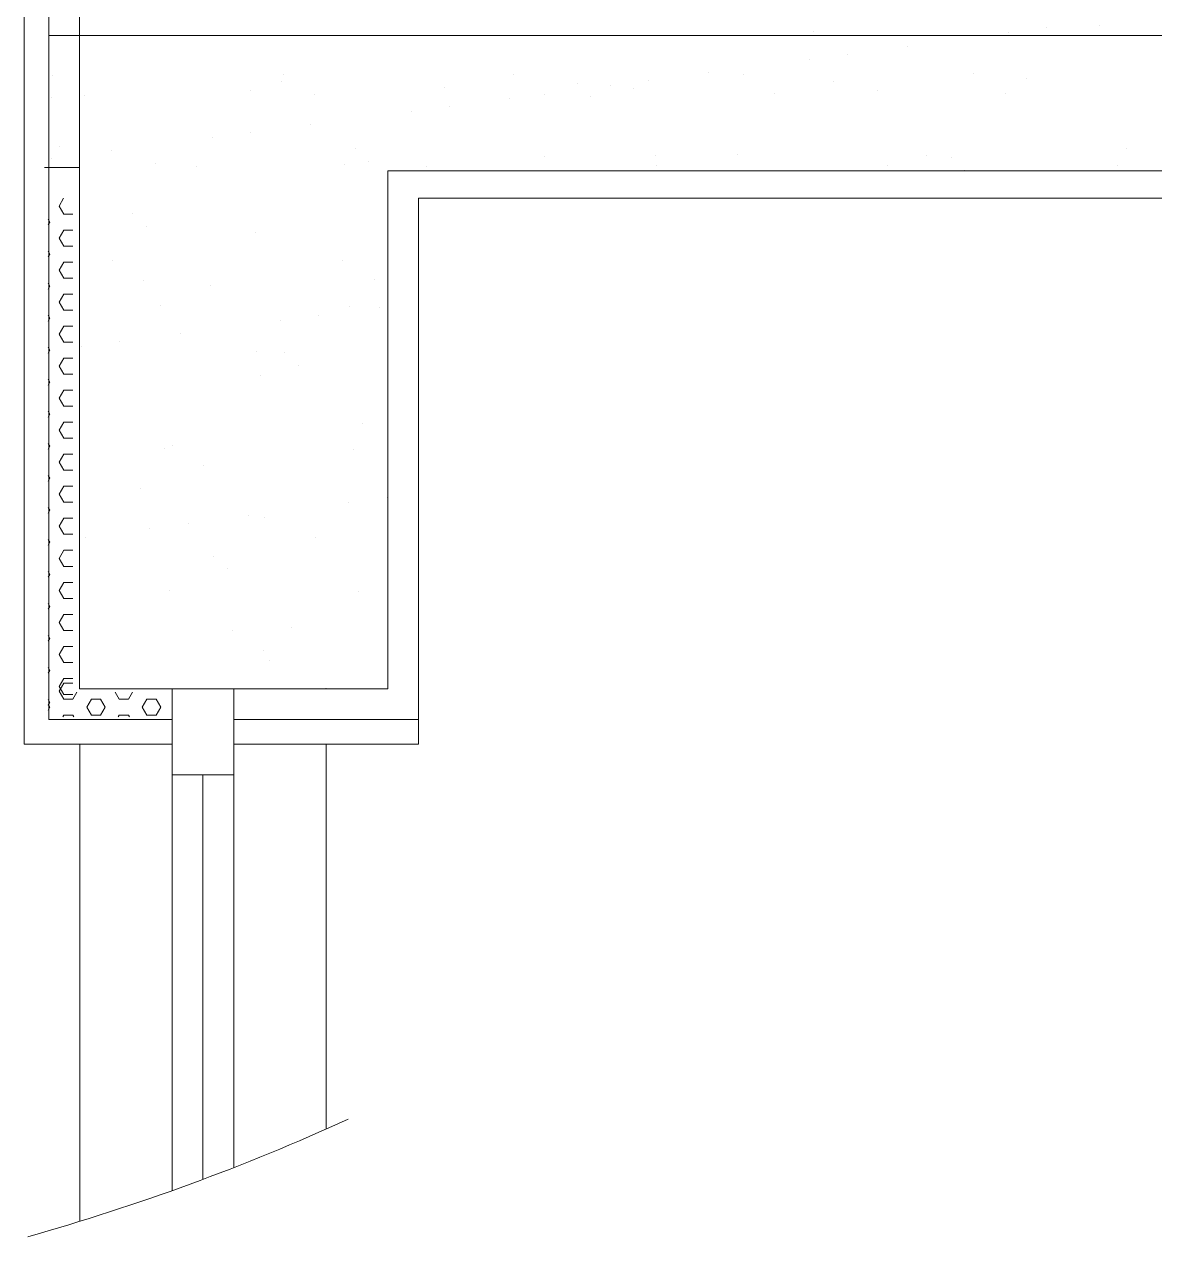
# Model space of a CAD drawing. Header units: inches. Extents: x -7543 to -822, y 102837 to 190349.
# Drawn here: x -822.48146 to -822.43559, y 102837.22947 to 102837.27865 of the extents above; entities that cross this region are included whole.
import ezdxf

# ---------------------------------------------------------------- set-up
doc = ezdxf.new("R2010")
doc.units = ezdxf.units.IN
doc.header["$MEASUREMENT"] = 0
doc.layers.add('PENCERE', color=7, linetype='Continuous', lineweight=18, true_color=0xffb360)

msp = doc.modelspace()

# ---------------------------------------------------------------- linework, layer by layer
at = {"layer": 'PENCERE'}
for p, q in [((-822.4814603132693, 102837.249446289), (-822.4814603132693, 102837.283696289)), ((-822.4804603132693, 102837.250446289), (-822.4804603132693, 102837.283696289)), ((-822.4792152113446, 102837.251696289), (-822.4792152113446, 102837.283696289)), ((-822.4378177834003, 102837.278600415), (-822.4378177834003, 102837.278600415)), ((-822.4804603132693, 102837.278196289), (-822.3770801988355, 102837.278196289)), ((-822.4494461249864, 102837.2783589777), (-822.4494461249864, 102837.2783589777)), ((-822.4415285773251, 102837.278297563), (-822.4415285773251, 102837.278297563)), ((-822.4399670516684, 102837.2785031418), (-822.4399670516684, 102837.2785031418)), ((-822.4456034157054, 102837.2777611004), (-822.4456034157054, 102837.2777611004)), ((-822.449603895721, 102837.2772344272), (-822.449603895721, 102837.2772344272)), ((-822.4480423700644, 102837.2774400059), (-822.4480423700644, 102837.2774400059)), ((-822.4616103666954, 102837.2766117863), (-822.4616103666954, 102837.2766117863)), ((-822.4536787341012, 102837.2766979646), (-822.4536787341012, 102837.2766979646)), ((-822.4522679411101, 102837.2766287635), (-822.4522679411101, 102837.2766287635)), ((-822.4429255155248, 102837.2766457406), (-822.4429255155248, 102837.2766457406)), ((-822.4802952178659, 102837.276577832), (-822.4802952178659, 102837.276577832)), ((-822.4710218158306, 102837.2763357573), (-822.4710218158306, 102837.2763357573)), ((-822.4709527922806, 102837.2765948092), (-822.4709527922806, 102837.2765948092)), ((-822.4590174628026, 102837.2762326436), (-822.4590174628026, 102837.2762326436)), ((-822.4576792141169, 102837.2761712914), (-822.4576792141169, 102837.2761712914)), ((-822.4561176884603, 102837.2763768701), (-822.4561176884603, 102837.2763768701)), ((-822.4486417625831, 102837.2763319269), (-822.4486417625831, 102837.2763319269)), ((-822.4407889892416, 102837.276432091), (-822.4407889892416, 102837.276432091)), ((-822.4803741640521, 102837.2756847221), (-822.4803741640521, 102837.2756847221)), ((-822.4790301306971, 102837.2757718826), (-822.4790301306971, 102837.2757718826)), ((-822.4722714844083, 102837.2759766461), (-822.4722714844083, 102837.2759766461)), ((-822.4696877051118, 102837.2757888598), (-822.4696877051118, 102837.2757888598)), ((-822.4644187110669, 102837.2760768102), (-822.4644187110669, 102837.2760768102)), ((-822.4617540524971, 102837.2756348287), (-822.4617540524971, 102837.2756348287)), ((-822.4603452795266, 102837.2758058369), (-822.4603452795266, 102837.2758058369)), ((-822.4584645048001, 102837.275725951), (-822.4584645048001, 102837.275725951)), ((-822.4567444422269, 102837.276040003), (-822.4567444422269, 102837.276040003)), ((-822.4510028539413, 102837.2758228141), (-822.4510028539413, 102837.2758228141)), ((-822.4468361632141, 102837.2759673883), (-822.4468361632141, 102837.2759673883)), ((-822.441660428356, 102837.2758397912), (-822.441660428356, 102837.2758397912)), ((-822.4641930068561, 102837.2753137343), (-822.4641930068561, 102837.2753137343)), ((-822.4657545325128, 102837.2751081555), (-822.4657545325128, 102837.2751081555)), ((-822.472268325252, 102837.2742505984), (-822.472268325252, 102837.2742505984)), ((-822.4698293708931, 102837.2745716929), (-822.4698293708931, 102837.2745716929)), ((-822.4800401956443, 102837.2737027306), (-822.4800401956443, 102837.2737027306)), ((-822.4738298509087, 102837.2740450197), (-822.4738298509087, 102837.2740450197)), ((-822.4803436436479, 102837.2731874626), (-822.4803436436479, 102837.2731874626)), ((-822.477904689289, 102837.273508557), (-822.477904689289, 102837.273508557)), ((-822.4680358426165, 102837.273599617), (-822.4680358426165, 102837.273599617)), ((-822.4603621334586, 102837.2732640508), (-822.4603621334586, 102837.2732640508)), ((-822.4558545430278, 102837.2733343616), (-822.4558545430278, 102837.2733343616)), ((-822.452509360117, 102837.2733642149), (-822.452509360117, 102837.2733642149)), ((-822.444835091277, 102837.2733274077), (-822.444835091277, 102837.2733274077)), ((-822.44385019, 102837.273231248), (-822.44385019, 102837.273231248)), ((-822.4367324116333, 102837.2736193317), (-822.4367324116333, 102837.2736193317)), ((-822.4792152113446, 102837.2728402047), (-822.4806439565887, 102837.2728402047)), ((-822.4804603132693, 102837.2728422511), (-822.4792152113446, 102837.2728422511)), ((-822.4761390819423, 102837.2730089341), (-822.4761390819423, 102837.2730089341)), ((-822.4744758168897, 102837.2728704647), (-822.4744758168897, 102837.2728704647)), ((-822.4684648131023, 102837.2729721269), (-822.4684648131023, 102837.2729721269)), ((-822.4674828846138, 102837.2730929243), (-822.4674828846138, 102837.2730929243)), ((-822.4667103132692, 102837.272696289), (-822.3770801988355, 102837.272696289)), ((-822.4667103132692, 102837.272696289), (-822.4667103132692, 102837.251696289)), ((-822.4651333913044, 102837.2728874419), (-822.4651333913044, 102837.2728874419)), ((-822.4557909657192, 102837.272904419), (-822.4557909657192, 102837.272904419)), ((-822.4464485401339, 102837.2729213962), (-822.4464485401339, 102837.2729213962)), ((-822.4432972319973, 102837.2727245553), (-822.4432972319973, 102837.2727245553)), ((-822.4371061145487, 102837.2729383734), (-822.4371061145487, 102837.2729383734)), ((-822.4800477112058, 102837.2712738454), (-822.4798638795827, 102837.2715922511)), ((-822.4798602089387, 102837.2709490884), (-822.4800477089387, 102837.2712738479)), ((-822.3763550786497, 102837.2715922511), (-822.4654603132693, 102837.2715922511)), ((-822.4654603132693, 102837.2715922511), (-822.4654603132693, 102837.249446289)), ((-822.4804227089388, 102837.2706243289), (-822.4804904286761, 102837.2707416229)), ((-822.4798602122439, 102837.2709490891), (-822.4794904286762, 102837.2709490891)), ((-822.4770542224302, 102837.2709665903), (-822.4770542224302, 102837.2709665903)), ((-822.4804904286761, 102837.2705070362), (-822.4804227112058, 102837.2706243263)), ((-822.4800477112057, 102837.2699748073), (-822.4798602112056, 102837.2702995668)), ((-822.4798602122439, 102837.27029957), (-822.4794904286762, 102837.27029957)), ((-822.4765012644275, 102837.2704598976), (-822.4765012644275, 102837.2704598976)), ((-822.4798602089388, 102837.2696500503), (-822.4800477089389, 102837.2699748098)), ((-822.472082504334, 102837.2701961748), (-822.472082504334, 102837.2701961748)), ((-822.480422708939, 102837.2693252907), (-822.4804904286761, 102837.2694425848)), ((-822.4804904286761, 102837.2692079981), (-822.4804227112056, 102837.2693252882)), ((-822.4798602122439, 102837.269650051), (-822.4794904286762, 102837.269650051)), ((-822.4800477112055, 102837.2686757692), (-822.4798602112055, 102837.2690005287)), ((-822.4798602122439, 102837.2690005319), (-822.4794904286762, 102837.2690005319)), ((-822.477872332782, 102837.2690655253), (-822.477872332782, 102837.2690655253)), ((-822.4685299071967, 102837.2690825025), (-822.4685299071967, 102837.2690825025)), ((-822.479860208939, 102837.2683510122), (-822.480047708939, 102837.2686757717)), ((-822.4798602122439, 102837.2683510129), (-822.4794904286762, 102837.2683510129)), ((-822.4766072456133, 102837.2682595759), (-822.4766072456133, 102837.2682595759)), ((-822.467264820028, 102837.268276553), (-822.467264820028, 102837.268276553)), ((-822.4804227089392, 102837.2680262526), (-822.4804904286761, 102837.2681435467)), ((-822.4804904286761, 102837.26790896), (-822.4804227112055, 102837.2680262501)), ((-822.4738913026553, 102837.2680683083), (-822.4738913026553, 102837.2680683083)), ((-822.4800477112054, 102837.2673767311), (-822.4798602112054, 102837.2677014906)), ((-822.4798602089392, 102837.2670519741), (-822.4800477089392, 102837.2673767336)), ((-822.4798602122439, 102837.2677014938), (-822.4794904286762, 102837.2677014938)), ((-822.4804227089393, 102837.2667272145), (-822.4804904286761, 102837.2668445086)), ((-822.4798602122439, 102837.2670519748), (-822.4794904286762, 102837.2670519748)), ((-822.475950101868, 102837.2672284628), (-822.475950101868, 102837.2672284628)), ((-822.4695023369719, 102837.2668472961), (-822.4695023369719, 102837.2668472961)), ((-822.468275833028, 102837.2671916556), (-822.468275833028, 102837.2671916556)), ((-822.467063382613, 102837.2671683905), (-822.467063382613, 102837.2671683905)), ((-822.4804904286761, 102837.2666099219), (-822.4804227112054, 102837.266727212)), ((-822.4800477112052, 102837.266077693), (-822.4798602112053, 102837.2664024525)), ((-822.4798602122439, 102837.2664024557), (-822.4794904286762, 102837.2664024557)), ((-822.4710638626286, 102837.2666417173), (-822.4710638626286, 102837.2666417173)), ((-822.4798602089393, 102837.265752936), (-822.4800477089393, 102837.2660776955)), ((-822.4775776553678, 102837.2657841602), (-822.4775776553678, 102837.2657841602)), ((-822.4751387010089, 102837.2661052547), (-822.4751387010089, 102837.2661052547)), ((-822.4804227089394, 102837.2654281764), (-822.4804904286761, 102837.2655454705)), ((-822.4804904286761, 102837.2653108838), (-822.4804227112053, 102837.2654281739)), ((-822.4798602122439, 102837.2657529367), (-822.4794904286762, 102837.2657529367)), ((-822.4791391810245, 102837.2655785815), (-822.4791391810245, 102837.2655785815)), ((-822.4720529318059, 102837.265358158), (-822.4720529318059, 102837.265358158)), ((-822.4709053294412, 102837.2653321679), (-822.4709053294412, 102837.2653321679)), ((-822.4800477112051, 102837.2647786549), (-822.479860211205, 102837.2651034144)), ((-822.4798602122439, 102837.2651034176), (-822.4794904286762, 102837.2651034176)), ((-822.4703523714386, 102837.2648254753), (-822.4703523714386, 102837.2648254753)), ((-822.4798602089394, 102837.2644538978), (-822.4800477089394, 102837.2647786574)), ((-822.4798602122439, 102837.2644538986), (-822.4794904286762, 102837.2644538986)), ((-822.4718935242597, 102837.2644157035), (-822.4718935242597, 102837.2644157035)), ((-822.4804227089396, 102837.2641291383), (-822.4804904286761, 102837.2642464323)), ((-822.4804904286761, 102837.2640118457), (-822.480422711205, 102837.2641291358)), ((-822.480047711205, 102837.2634796168), (-822.4798602112049, 102837.2638043763)), ((-822.4798602089395, 102837.2631548597), (-822.4800477089395, 102837.2634796193)), ((-822.4798602122439, 102837.2638043795), (-822.4794904286762, 102837.2638043795)), ((-822.4804227089397, 102837.2628301002), (-822.4804904286761, 102837.2629473942)), ((-822.4798602122439, 102837.2631548605), (-822.4794904286762, 102837.2631548605)), ((-822.4804904286761, 102837.2627128076), (-822.4804227112049, 102837.2628300977)), ((-822.4800477112047, 102837.2621805787), (-822.4798602112048, 102837.2625053382)), ((-822.4798602122439, 102837.2625053414), (-822.4794904286762, 102837.2625053414)), ((-822.4677424096662, 102837.2624338859), (-822.4677424096662, 102837.2624338859)), ((-822.4798602089397, 102837.2618558216), (-822.4800477089398, 102837.2621805812)), ((-822.4798602122439, 102837.2618558223), (-822.4794904286762, 102837.2618558223)), ((-822.4804227089398, 102837.2615310621), (-822.4804904286761, 102837.2616483561)), ((-822.4804904286761, 102837.2614137695), (-822.4804227112048, 102837.2615310596)), ((-822.4757611217935, 102837.2614479915), (-822.4757611217935, 102837.2614479915)), ((-822.4754494476982, 102837.2615532186), (-822.4754494476982, 102837.2615532186)), ((-822.4680868529537, 102837.2614111843), (-822.4680868529537, 102837.2614111843)), ((-822.4800477112046, 102837.2608815406), (-822.4798602112047, 102837.2612063001)), ((-822.4798602089398, 102837.2605567835), (-822.4800477089399, 102837.2608815431)), ((-822.4798602122439, 102837.2612063033), (-822.4794904286762, 102837.2612063033)), ((-822.4798602122439, 102837.2605567842), (-822.4794904286762, 102837.2605567842)), ((-822.4741843605294, 102837.2607472692), (-822.4741843605294, 102837.2607472692)), ((-822.48042270894, 102837.260232024), (-822.4804904286761, 102837.260349318)), ((-822.4804904286761, 102837.2601147314), (-822.4804227112047, 102837.2602320215)), ((-822.4800477112045, 102837.2595825024), (-822.4798602112045, 102837.259907262)), ((-822.4798602122439, 102837.2599072652), (-822.4794904286762, 102837.2599072652)), ((-822.47986020894, 102837.2592577454), (-822.48004770894, 102837.259582505)), ((-822.47676078948, 102837.2598008592), (-822.47676078948, 102837.2598008592)), ((-822.4667363486918, 102837.2594439937), (-822.4667363486918, 102837.2594439937)), ((-822.4804227089401, 102837.2589329859), (-822.4804904286761, 102837.2590502799)), ((-822.4804904286761, 102837.2588156933), (-822.4804227112045, 102837.2589329834)), ((-822.4798602122439, 102837.2592577461), (-822.4794904286762, 102837.2592577461)), ((-822.4682978743485, 102837.259238415), (-822.4682978743485, 102837.259238415)), ((-822.4800477112044, 102837.2582834643), (-822.4798602112044, 102837.2586082239)), ((-822.4798602122439, 102837.2586082271), (-822.4794904286762, 102837.2586082271)), ((-822.4723727127288, 102837.2587019523), (-822.4723727127288, 102837.2587019523)), ((-822.4717045441853, 102837.2586352322), (-822.4717045441853, 102837.2586352322)), ((-822.4798602089401, 102837.2579587073), (-822.4800477089401, 102837.2582834668)), ((-822.4798602122439, 102837.257958708), (-822.4794904286762, 102837.257958708)), ((-822.4763731927444, 102837.2581752791), (-822.4763731927444, 102837.2581752791)), ((-822.4748116670878, 102837.2583808579), (-822.4748116670878, 102837.2583808579)), ((-822.4804227089403, 102837.2576339478), (-822.4804904286761, 102837.2577512418)), ((-822.4804904286761, 102837.2575166552), (-822.4804227112044, 102837.2576339453)), ((-822.4789724723073, 102837.2578288741), (-822.4789724723073, 102837.2578288741)), ((-822.469630046722, 102837.2578458513), (-822.469630046722, 102837.2578458513)), ((-822.4800477112043, 102837.2569844262), (-822.4798602112043, 102837.2573091858)), ((-822.4798602089403, 102837.2566596692), (-822.4800477089402, 102837.2569844287)), ((-822.4798602122439, 102837.257309189), (-822.4794904286762, 102837.257309189)), ((-822.4737748162659, 102837.2570647189), (-822.4737748162659, 102837.2570647189)), ((-822.4804227089404, 102837.2563349097), (-822.4804904286761, 102837.2564522037)), ((-822.4798602122439, 102837.2566596699), (-822.4794904286762, 102837.2566596699)), ((-822.4732218582633, 102837.2565580262), (-822.4732218582633, 102837.2565580262)), ((-822.4804904286761, 102837.2562176171), (-822.4804227112043, 102837.2563349072)), ((-822.4800477112041, 102837.2556853881), (-822.4798602112041, 102837.2560101477)), ((-822.4798602122439, 102837.2560101509), (-822.4794904286762, 102837.2560101509)), ((-822.4798602089404, 102837.2553606311), (-822.4800477089404, 102837.2556853906)), ((-822.4755721417193, 102837.2556675202), (-822.4755721417193, 102837.2556675202)), ((-822.4678978728793, 102837.255630713), (-822.4678978728793, 102837.255630713)), ((-822.4804227089405, 102837.2550358716), (-822.4804904286761, 102837.2551531656)), ((-822.4804904286761, 102837.254918579), (-822.4804227112041, 102837.2550358691)), ((-822.4798602122439, 102837.2553606318), (-822.4794904286762, 102837.2553606318)), ((-822.480047711204, 102837.25438635), (-822.479860211204, 102837.2547111095)), ((-822.4798602122439, 102837.2547111128), (-822.4794904286762, 102837.2547111128)), ((-822.4798602089405, 102837.254061593), (-822.4800477089406, 102837.2543863525)), ((-822.4798602122439, 102837.2540615937), (-822.4794904286762, 102837.2540615937)), ((-822.4730265626143, 102837.2540409119), (-822.4730265626143, 102837.2540409119)), ((-822.4706118964909, 102837.2541664369), (-822.4706118964909, 102837.2541664369)), ((-822.4804227089408, 102837.2537368335), (-822.4804904286761, 102837.2538541275)), ((-822.4804904286761, 102837.2536195409), (-822.480422711204, 102837.253736831)), ((-822.4800477112038, 102837.2530873119), (-822.4798602112038, 102837.2534120714)), ((-822.4798602089406, 102837.2527625549), (-822.4800477089407, 102837.2530873144)), ((-822.4798602122439, 102837.2534120747), (-822.4794904286762, 102837.2534120747)), ((-822.4717614754456, 102837.2532349625), (-822.4717614754456, 102837.2532349625)), ((-822.4804227089408, 102837.2524377954), (-822.4804904286761, 102837.2525550894)), ((-822.4798602122439, 102837.2527625556), (-822.4794904286762, 102837.2527625556)), ((-822.4715155641111, 102837.2528547609), (-822.4715155641111, 102837.2528547609)), ((-822.4804904286761, 102837.2523205028), (-822.4804227112038, 102837.2524377929)), ((-822.4800477112037, 102837.2517882738), (-822.4798602112037, 102837.2521130333)), ((-822.4798602122439, 102837.2521130365), (-822.4794904286762, 102837.2521130365)), ((-822.4800477112035, 102837.2515969967), (-822.4798602112036, 102837.2519217562)), ((-822.4798602089409, 102837.2514635168), (-822.4800477089408, 102837.2517882763)), ((-822.479860208941, 102837.2512722397), (-822.4800477089409, 102837.2515969992)), ((-822.4798602122439, 102837.2519217594), (-822.4794904286762, 102837.2519217594)), ((-822.4794852112034, 102837.2512722371), (-822.4793225064717, 102837.25155405)), ((-822.4792152113446, 102837.251696289), (-822.4667103132692, 102837.251696289)), ((-822.4776102089405, 102837.2512722397), (-822.4777729122243, 102837.25155405)), ((-822.477235211203, 102837.2512722371), (-822.4770725064711, 102837.25155405)), ((-822.4754603132692, 102837.248196289), (-822.4754603132692, 102837.251696289)), ((-822.4729603132693, 102837.248196289), (-822.4729603132693, 102837.251696289)), ((-822.480422708941, 102837.2511387573), (-822.4804904286761, 102837.2512560513)), ((-822.4804904286761, 102837.2510214646), (-822.4804227112037, 102837.2511387548)), ((-822.4804227089411, 102837.2509474801), (-822.4804904286761, 102837.2510647741)), ((-822.4798602122439, 102837.2514635175), (-822.4794904286762, 102837.2514635175)), ((-822.4798602122439, 102837.2512722404), (-822.479485212244, 102837.2512722404)), ((-822.4789227112033, 102837.2509474776), (-822.4787352112032, 102837.2512722371)), ((-822.4787352122439, 102837.2512722404), (-822.478360212244, 102837.2512722404)), ((-822.4781727089407, 102837.2509474801), (-822.4783602089407, 102837.2512722397)), ((-822.477610212244, 102837.2512722404), (-822.477235212244, 102837.2512722404)), ((-822.4766727112028, 102837.2509474776), (-822.4764852112029, 102837.2512722371)), ((-822.476485212244, 102837.2512722404), (-822.476110212244, 102837.2512722404)), ((-822.4759227089403, 102837.2509474801), (-822.4761102089402, 102837.2512722397)), ((-822.4804904286761, 102837.2508301875), (-822.4804227112036, 102837.2509474776)), ((-822.4798998567409, 102837.25055405), (-822.4798602112035, 102837.2506227181)), ((-822.4798602122439, 102837.2506227213), (-822.479485212244, 102837.2506227213)), ((-822.4794455619557, 102837.25055405), (-822.4794852089409, 102837.2506227206)), ((-822.4787352089409, 102837.2506227206), (-822.4789227089408, 102837.2509474801)), ((-822.4787352122439, 102837.2506227213), (-822.478360212244, 102837.2506227213)), ((-822.4783602112032, 102837.2506227181), (-822.4781727112031, 102837.2509474776)), ((-822.4776498567403, 102837.25055405), (-822.477610211203, 102837.2506227181)), ((-822.477610212244, 102837.2506227213), (-822.477235212244, 102837.2506227213)), ((-822.4771955619551, 102837.25055405), (-822.4772352089406, 102837.2506227206)), ((-822.4764852089404, 102837.2506227206), (-822.4766727089404, 102837.2509474801)), ((-822.476485212244, 102837.2506227213), (-822.476110212244, 102837.2506227213)), ((-822.4761102112027, 102837.2506227181), (-822.4759227112027, 102837.2509474776)), ((-822.4804603132693, 102837.250446289), (-822.4754603132692, 102837.250446289)), ((-822.4654603132693, 102837.250446289), (-822.4729603132693, 102837.250446289)), ((-822.4814603132693, 102837.249446289), (-822.4754603132692, 102837.249446289)), ((-822.4754603132692, 102837.249446289), (-822.4804603132693, 102837.249446289)), ((-822.4792103132693, 102837.249446289), (-822.4792103132693, 102837.2300890612)), ((-822.4654603132693, 102837.249446289), (-822.4729603132693, 102837.249446289)), ((-822.4729603132693, 102837.249446289), (-822.4654603132693, 102837.249446289)), ((-822.4692103132692, 102837.2338322385), (-822.4692103132693, 102837.249446289)), ((-822.4754603132692, 102837.248196289), (-822.4729603132693, 102837.248196289)), ((-822.4754603132692, 102837.248196289), (-822.4754603132692, 102837.2313361643)), ((-822.4742103132693, 102837.2317927125), (-822.4742103132694, 102837.248196289)), ((-822.4729603132693, 102837.248196289), (-822.4729603132693, 102837.2322702238))]:
    msp.add_line(p, q, dxfattribs=at)
msp.add_arc((-822.5059440572436, 102837.316738211), 0.09067948072229258, 285.7575195797348, 294.5170845570923, dxfattribs=at)
msp.add_point((-822.4692103132693, 102837.251696289), dxfattribs=at)
msp.add_point((-822.4692103132693, 102837.251696289), dxfattribs=at)

doc.saveas('drawing.dxf')
